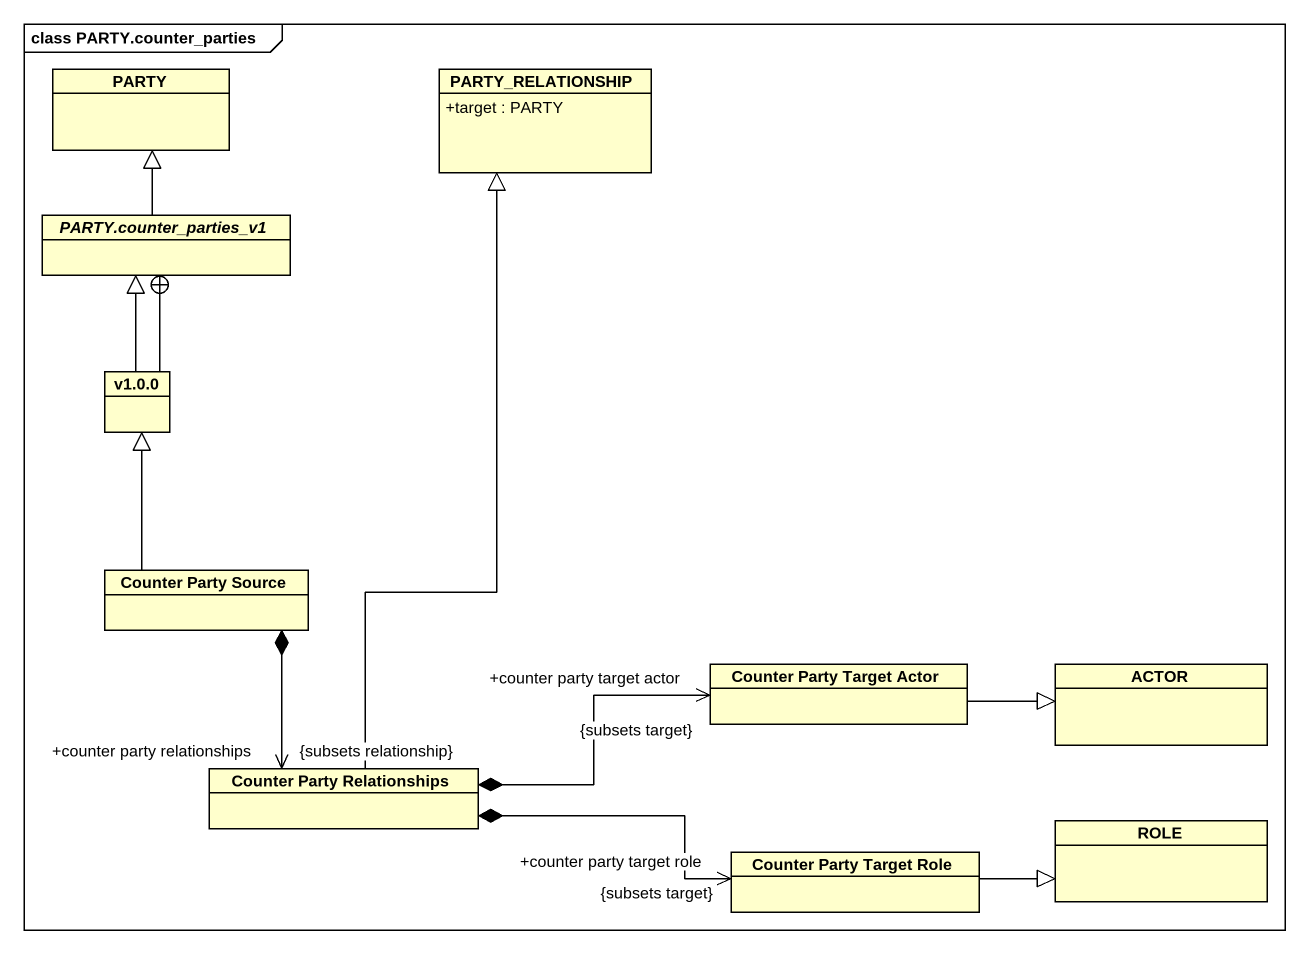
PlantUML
@startuml
mainframe class PARTY.counter_parties
hide circle
hide empty members
skinparam classAttributeIconSize 0
class PARTY
class PARTY_RELATIONSHIP {
  +target : PARTY
}
abstract class "PARTY.counter_parties_v1" as PARTY_counter_parties_v1
class "v1.0.0" as v1_0_0
class "Counter Party Source" as Counter_Party_Source
class "Counter Party Target Actor" as Counter_Party_Target_Actor
class "ACTOR" as ACTOR_
class "Counter Party Relationships" as Counter_Party_Relationships
class ROLE
class "Counter Party Target Role" as Counter_Party_Target_Role
PARTY_counter_parties_v1 -up-|> PARTY
v1_0_0 -up-|> PARTY_counter_parties_v1
v1_0_0 -up-+ PARTY_counter_parties_v1
Counter_Party_Source -up-|> v1_0_0
Counter_Party_Source *--> "+counter party relationships\n{subsets relationship}" Counter_Party_Relationships
Counter_Party_Target_Actor -right-|> ACTOR_
Counter_Party_Relationships -up-|> PARTY_RELATIONSHIP
Counter_Party_Relationships *-right-> "+counter party target actor\n{subsets target}" Counter_Party_Target_Actor
Counter_Party_Relationships *-right-> "+counter party target role\n{subsets target}" Counter_Party_Target_Role
Counter_Party_Target_Role -right-|> ROLE
@enduml
